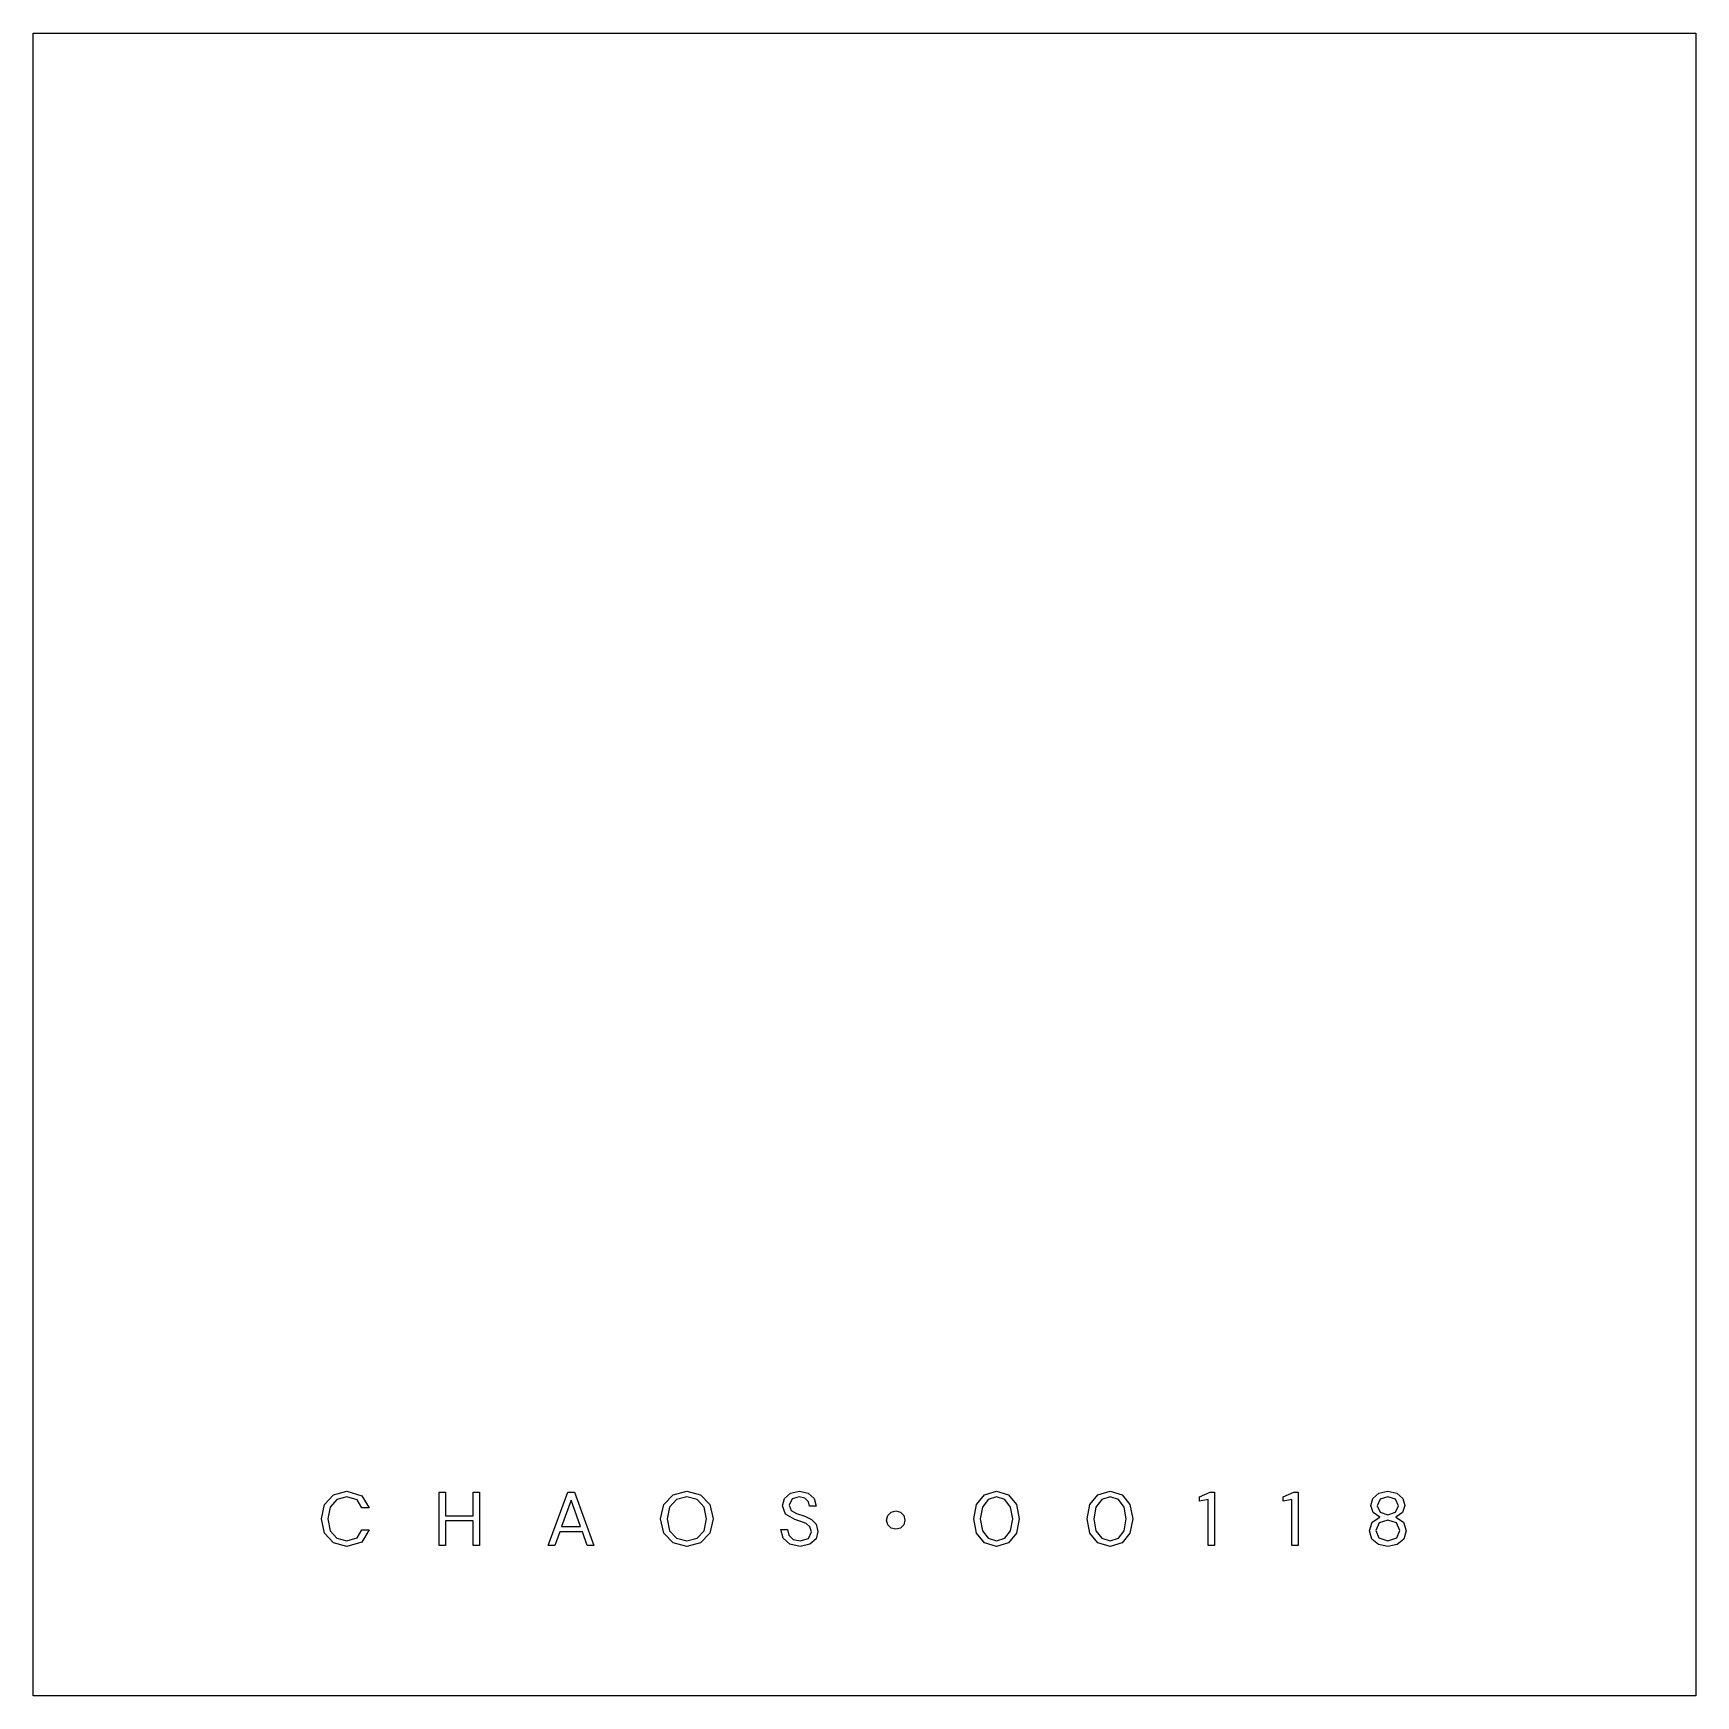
# Model space of a CAD drawing. Extents: x 0 to 92.4, y 0.2 to 92.6.
import ezdxf

# ---------------------------------------------------------------- set-up
doc = ezdxf.new("R2010")
doc.units = 0

msp = doc.modelspace()

# ---------------------------------------------------------------- linework, layer by layer
at = {"layer": 'Layer 1', "color": 7}
for points in [[(0, 92.6042), (92.427836, 92.6042), (92.427836, 0.176364), (0, 0.176364), (0, 92.6042)], [(0, 92.6042), (92.427836, 92.6042), (92.427836, 0.176364), (0, 0.176364), (0, 92.6042)], [(17.43325, 8.483031), (16.683596, 8.675956), (16.193014, 9.210635), (16.022138, 10.009898), (16.193014, 10.809161), (16.683596, 11.349352), (17.43325, 11.542277), (18.260073, 11.299742), (18.667973, 10.621747), (18.27661, 10.621747), (18.001002, 11.06272), (17.43325, 11.228084), (16.882034, 11.079256), (16.51272, 10.660332), (16.38594, 10.009898), (16.51272, 9.353951), (16.882034, 8.94054), (17.43325, 8.797224), (18.001002, 8.957076), (18.27661, 9.392536), (18.667973, 9.392536), (18.260073, 8.720053), (17.43325, 8.483031), (17.43325, 8.483031)], [(22.560293, 8.53264), (22.560293, 11.492668), (22.913071, 11.492668), (22.913071, 10.186287), (24.450962, 10.186287), (24.450962, 11.492668), (24.80374, 11.492668), (24.80374, 8.53264), (24.450962, 8.53264), (24.450962, 9.894143), (22.913071, 9.894143), (22.913071, 8.53264), (22.560293, 8.53264)], [(28.62208, 8.53264), (29.713487, 11.492668), (30.088313, 11.492668), (31.174208, 8.53264), (30.799381, 8.53264), (30.529286, 9.293318), (29.267002, 9.293318), (28.996906, 8.53264), (28.62208, 8.53264)], [(36.340259, 8.483031), (35.574069, 8.675956), (35.061439, 9.210635), (34.879538, 10.009898), (35.061439, 10.809161), (35.574069, 11.349352), (36.340259, 11.542277), (37.100937, 11.349352), (37.613567, 10.809161), (37.795468, 10.009898), (37.613567, 9.210635), (37.100937, 8.675956), (36.340259, 8.483031), (36.340259, 8.483031)], [(36.340259, 8.797224), (36.908011, 8.94054), (37.293862, 9.353951), (37.431666, 10.009898), (37.293862, 10.660332), (36.908011, 11.079256), (36.340259, 11.228084), (35.766995, 11.079256), (35.381144, 10.660332), (35.24334, 10.009898), (35.381144, 9.353951), (35.766995, 8.94054), (36.340259, 8.797224), (36.340259, 8.797224)], [(42.630872, 8.483031), (42.06312, 8.598786), (41.688293, 8.929515), (41.561513, 9.420097), (41.930828, 9.420097), (42.007998, 9.100392), (42.245021, 8.868882), (42.630872, 8.780687), (43.093893, 8.924003), (43.259257, 9.287805), (43.182087, 9.568925), (42.978137, 9.745314), (42.680481, 9.86107), (42.333215, 9.976825), (41.826097, 10.268969), (41.660732, 10.73199), (41.770975, 11.150914), (42.096192, 11.437546), (42.592287, 11.542277), (43.082868, 11.437546), (43.408086, 11.145402), (43.529353, 10.720966), (43.160039, 10.720966), (43.093893, 10.963501), (42.900967, 11.161939), (42.581262, 11.239109), (42.184387, 11.117841), (42.030047, 10.765063), (42.134778, 10.472919), (42.437946, 10.307554), (42.889943, 10.158726), (43.26477, 9.976825), (43.529353, 9.717754), (43.628572, 9.304342), (43.518329, 8.907467), (43.182087, 8.598786), (42.630872, 8.483031), (42.630872, 8.483031)], [(53.555634, 8.483031), (52.877638, 8.675956), (52.436666, 9.210635), (52.287838, 10.009898), (52.436666, 10.809161), (52.877638, 11.349352), (53.555634, 11.542277), (54.228117, 11.349352), (54.663577, 10.809161), (54.817917, 10.009898), (54.663577, 9.210635), (54.228117, 8.675956), (53.555634, 8.483031), (53.555634, 8.483031)], [(53.555634, 8.797224), (54.018655, 8.94054), (54.33836, 9.353951), (54.459627, 10.009898), (54.33836, 10.660332), (54.018655, 11.079256), (53.555634, 11.228084), (53.092612, 11.079256), (52.767395, 10.660332), (52.65164, 10.009898), (52.767395, 9.353951), (53.092612, 8.94054), (53.555634, 8.797224), (53.555634, 8.797224)], [(59.864034, 8.483031), (59.186038, 8.675956), (58.745066, 9.210635), (58.596238, 10.009898), (58.745066, 10.809161), (59.186038, 11.349352), (59.864034, 11.542277), (60.536517, 11.349352), (60.971977, 10.809161), (61.126317, 10.009898), (60.971977, 9.210635), (60.536517, 8.675956), (59.864034, 8.483031), (59.864034, 8.483031)], [(59.864034, 8.797224), (60.327055, 8.94054), (60.64676, 9.353951), (60.768027, 10.009898), (60.64676, 10.660332), (60.327055, 11.079256), (59.864034, 11.228084), (59.401012, 11.079256), (59.075795, 10.660332), (58.96004, 10.009898), (59.075795, 9.353951), (59.401012, 8.94054), (59.864034, 8.797224), (59.864034, 8.797224)], [(65.312437, 8.53264), (65.312437, 11.095793), (64.83288, 10.991062), (64.83288, 11.233597), (65.428192, 11.492668), (65.670727, 11.492668), (65.670727, 8.53264), (65.312437, 8.53264)], [(69.968437, 8.53264), (69.968437, 11.095793), (69.48888, 10.991062), (69.48888, 11.233597), (70.084192, 11.492668), (70.326727, 11.492668), (70.326727, 8.53264), (69.968437, 8.53264)], [(75.308245, 8.483031), (74.78459, 8.587762), (74.415275, 8.89093), (74.282984, 9.337415), (74.442836, 9.822485), (74.86176, 10.109117), (74.492445, 10.368188), (74.360154, 10.754039), (74.475909, 11.150914), (74.801126, 11.437546), (75.308245, 11.542277), (75.815363, 11.437546), (76.14058, 11.150914), (76.256335, 10.754039), (76.124044, 10.368188), (75.749217, 10.109117), (76.173653, 9.822485), (76.333506, 9.337415), (76.195702, 8.89093), (75.831899, 8.587762), (75.308245, 8.483031), (75.308245, 8.483031)], [(75.308245, 10.235896), (75.738193, 10.3737), (75.898045, 10.737503), (75.738193, 11.112329), (75.308245, 11.239109), (74.878296, 11.112329), (74.723956, 10.737503), (74.878296, 10.3737), (75.308245, 10.235896), (75.308245, 10.235896)], [(29.377245, 9.57995), (30.424555, 9.57995), (29.9009, 11.046183), (29.377245, 9.57995)], [(47.951565, 9.431121), (47.698006, 9.497267), (47.510593, 9.684681), (47.444447, 9.93824), (47.510593, 10.197311), (47.698006, 10.384725), (47.951565, 10.45087), (48.210637, 10.384725), (48.392538, 10.197311), (48.458684, 9.93824), (48.392538, 9.684681), (48.210637, 9.497267), (47.951565, 9.431121), (47.951565, 9.431121)], [(75.308245, 8.797224), (75.809851, 8.951564), (75.975215, 9.359463), (75.793314, 9.789412), (75.308245, 9.93824), (74.823175, 9.789412), (74.641274, 9.359463), (74.806638, 8.951564), (75.308245, 8.797224), (75.308245, 8.797224)]]:
    msp.add_lwpolyline(points, close=True, dxfattribs=at)

doc.saveas('drawing.dxf')
